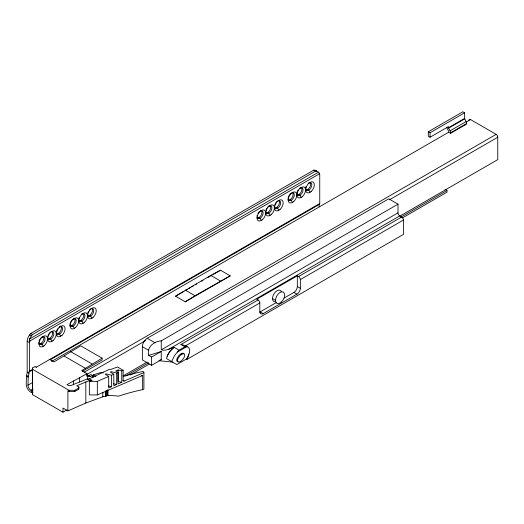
<?xml version="1.0" encoding="UTF-8"?>
<svg xmlns="http://www.w3.org/2000/svg" width="524" height="524" viewBox="0 0 524 524"><rect width="100%" height="100%" fill="white"/><g stroke="black" fill="none" stroke-linecap="round" stroke-linejoin="round"><path stroke-width="0.79" d="M33.058 390.59L30.87 390.229A4.133 2.384 60 0 1 27.955 385.173L28.276 376.324A6.884 3.976 -60 0 0 28.925 373.14L28.925 372.073L29.606 371.051L29.632 342.015A6.884 3.976 -60 0 1 29.77 341.072L29.606 338.963A6.884 3.976 -60 0 1 31.361 335.95L32.488 334.548L315.5 171.152L316.634 171.25A6.884 3.976 -60 0 1 318.389 172.239A8.404 6.596 86.3 0 1 319.136 173.097L319.581 173.752A6.884 3.976 -60 0 1 319.751 175.108L319.751 203.541L319.064 204.563L50.153 359.818M66.882 409.971L62.991 412.218L62.991 408.065L67.897 410.901L85.825 403.048L103.837 396.419L105.724 396.419L105.724 390.983M86.794 375.472L88.916 375.662L90.776 374.588A34.42 19.873 0 0 1 92.486 375.322L90.587 376.625L87.004 376.442L87.004 373.645L66.974 384.649L67.943 385.212A2.751 1.592 0 0 0 72.148 385.002L87.233 378.983L89.25 378.826L109.595 369.256L110.734 369.433A159.722 92.217 0 0 1 116.177 367.494L117.559 367.029L123.153 370.258L123.14 380.385A1.382 0.904 -52.2 0 0 124.26 381.027L143.91 372.59L143.19 371.431A159.722 92.217 0 0 0 123.513 376.396M398.004 204.17L388.756 198.832L147.237 338.275A6.884 3.976 -60 0 0 142.371 346.705L142.371 359.955L151.619 365.294L161.241 359.739L161.241 351.486L151.619 357.041L148.744 355.383C146.379 347.274 153.853 341.321 161.241 340.869L398.004 204.17L398.004 212.862A2.476 1.428 60 0 0 399.753 215.901L401.685 217.015A2.476 1.428 60 0 1 403.441 220.047L403.441 234.405L187.075 359.32L186.485 358.986L176.83 364.553L166.58 358.632C167.261 353.949 170.464 349.993 174.361 347.491L179.038 350.189L184.92 346.796A12.91 7.454 -60 0 1 185.974 346.678C190.703 346.318 190.127 352.456 188.502 355.298A12.91 7.454 -60 0 1 187.075 359.32M29.632 342.015L29.77 341.072L319.581 173.752L319.136 173.097M67.897 410.901L67.897 390.806L68.978 391.428L74.821 391.428L78.711 389.181L78.869 387.02L76.753 385.802L89.722 380.424L91.975 380.398L89.25 378.826M78.711 389.181L78.869 387.02M188.706 353.975L188.502 355.298A13.31 5.915 -50.6 0 1 186.485 358.986M105.724 396.419L107.512 395.358A4.1 1.336 20.5 0 1 107.99 395.358A188.935 61.491 20.5 0 1 118.706 396.111A157.141 90.724 0 0 1 142.652 389.627L143.91 389.09L143.91 372.59M171.61 361.534L174.459 355.717L177.4 352.03A12.818 7.402 -60 0 1 179.038 350.189M33.058 392.614L30.87 392.253A6.609 3.819 60 0 1 26.2 384.158L26.521 375.315A6.884 3.976 -60 0 0 27.176 372.125L27.176 341.209A6.884 3.976 -60 0 1 29.606 334.941L30.739 333.533L313.752 170.136L314.878 170.241A6.884 3.976 -60 0 1 316.385 170.935M167.143 356.235L169.959 351.329L172.049 349.2M49.734 359.412L54.044 361.901L80.722 345.84L102.095 358.18L102.095 359.929L82.425 371.287M87.004 373.645L81.724 370.599L102.095 358.18M175.527 296.198L210.772 275.388L220.506 270.227L230.246 275.847L185.26 301.817L175.527 296.198L183.957 291.331M185.26 301.817L195 295.739L230.246 275.847M29.606 338.963L318.389 172.239M41.972 337.109L43.237 336.375M59.5 326.989L60.764 326.262M73.131 319.123L74.395 318.389M81.895 314.059L83.159 313.332M91.923 308.269L90.652 309.003A4.336 2.502 -60 0 0 89.263 310.195M260.068 211.192L261.332 210.465M268.825 206.135L270.096 205.401M299.983 188.149L301.248 187.415M308.747 183.086L310.012 182.359M450.555 133.338L450.555 132.782A3.164 1.827 60 0 0 450.044 130.843L448.668 128.111A0.688 0.4 60 0 1 448.557 127.692L448.557 126.566L430.06 137.249L428.305 136.233L428.305 131.74L462.869 111.782L464.624 112.798L464.624 118.417A0.688 0.4 60 0 0 464.736 118.837L466.111 121.568A3.164 1.827 60 0 1 466.622 123.507L466.622 124.064L450.555 133.338L448.799 132.33L448.799 131.766A0.688 0.4 60 0 0 448.695 131.347L447.313 128.616A3.164 1.827 60 0 1 446.828 127.044M428.305 131.74L430.06 132.749L464.624 112.798M448.557 127.692L464.624 118.417M62.991 412.218L32.573 394.657L32.429 368.025L35.101 366.479L36.3 367.167M448.668 128.111L464.736 118.837M29.606 371.051L32.436 369.413M35.979 367.37L319.751 203.541M28.925 372.073L32.462 370.029M450.044 130.843L466.111 121.568M51.365 361.095L51.883 361.291L448.577 132.264M466.288 122.04L470.539 119.583L496.143 134.367A2.338 1.349 60 0 1 497.721 136.594L497.8 159.604L400.041 216.045M450.555 132.782L466.622 123.507M185.365 290.519L187.474 289.3M188.876 288.488L190.284 287.676M191.692 286.864L193.094 286.052M195.203 284.833L196.611 284.021M201.53 281.185L202.939 280.373M207.858 277.53L212.069 275.1M213.478 274.288L220.506 270.227M27.955 385.173L32.914 382.304M30.87 390.229L32.999 389.005M84.109 372.256L496.143 134.367M86.794 374.529L145.607 340.567M389.378 199.827L497.8 137.236L497.721 136.594M32.429 368.025L32.573 369.289L68.978 390.301L74.821 390.301L78.711 388.055M174.361 347.491C170.261 348.146 165.551 351.427 161.32 349.829L398.004 212.862M168.859 349.207L399.753 215.901M123.061 375.95L147.146 362.045M297.324 275.801L256.793 299.204L258.057 299.938A2.476 1.428 60 0 1 259.812 302.97L259.812 311.662A4.801 2.771 -60 0 0 263.205 313.627L296.951 294.147A4.801 2.771 -60 0 0 300.344 288.266L300.344 279.567A2.476 1.428 60 0 0 298.595 276.534L297.324 275.801L297.324 286.523A4.801 2.771 -60 0 1 293.931 292.405L284.087 298.084M125.904 375.885L148.587 362.785M400.926 217.1L446.998 190.5L446.998 192.17L402.34 217.951M184.92 346.796L180.911 344.478L258.057 299.938M298.595 276.534L401.685 217.015M130.155 375.099L149.294 364.049M180.911 344.478L185.758 345.729L259.812 302.97M300.344 279.567L403.441 220.047M177.4 352.03L186.642 346.698L185.974 346.678M259.662 312.14A4.801 2.771 -60 0 0 260.192 311.885L276.358 302.551M121.765 370.854L118.116 369.944L115.719 370.972L118.018 372.466L118.018 383.941L121.765 382.337L121.765 370.854L123.153 370.258M142.652 389.627L142.652 375.459L97.326 394.926L89.335 394.926L89.335 381.348L97.326 381.348L108.697 376.468L108.697 387.943L111.56 386.719L111.56 375.236L113.8 374.274L113.8 385.756L116.662 384.524L116.662 373.049L118.018 372.466M89.335 381.348L91.975 380.398M93.377 377.208L93.377 374.87L100.909 372.492L103.274 372.859M148.744 355.383L161.241 351.486M158.955 360.453L161.241 359.739M102.815 396.904L102.815 392.332M172.593 362.104L159.872 360.8A8.934 6.419 -43.1 0 0 159.263 360.761M116.662 373.049L111.193 371.68L110.361 372.04L113.8 374.274M111.56 375.236L106.09 373.874L105.258 374.228L108.697 376.468M121.765 382.337L118.116 381.426L118.116 369.944M113.538 383.745L116.662 384.524M108.435 385.939L111.56 386.719M470.028 119.38L470.539 119.583L470.028 119.38A2.338 1.349 60 0 0 468.901 120.251M445.059 189.38L446.998 190.5M314.878 170.241L316.634 171.25M313.752 170.136L315.5 171.152M307.575 189.498L308.747 190.173L310.012 192.36M298.818 194.555L299.983 195.229L301.248 197.424M290.054 199.618L291.22 200.286L292.484 202.48M276.423 207.484L277.589 208.159L278.853 210.353M267.659 212.541L268.825 213.216L270.096 215.41M258.895 217.604L260.068 218.279L261.332 220.466M297.324 286.523L300.344 288.266M293.931 292.405L296.951 294.147M272.487 298.595L275.506 300.337M210.772 275.388L220.506 281.008M260.192 311.885L263.205 313.627M185.26 290.113L195 295.739M147.237 338.275L155.065 342.794M89.486 315.409L90.652 316.083L91.923 318.278M142.371 346.705L148.744 350.386M80.722 320.472L81.895 321.147L83.159 323.334M71.958 325.528L73.131 326.203L74.395 328.397M58.328 333.402L59.5 334.076L60.764 336.264M122.891 380.241L124.26 381.027M49.564 338.458L50.736 339.133L52 341.327M70.681 351.637L92.054 363.977M30.739 333.533L32.488 334.548M29.606 334.941L31.361 335.95M64.17 356.051L85.543 368.392M40.806 343.515L41.972 344.189L43.237 346.384M88.916 375.662L90.587 376.625M27.176 341.209L29.606 342.617M87.233 378.983L89.722 380.424M27.176 372.125L28.925 373.14M26.521 375.315L28.276 376.324M26.2 376.14L27.955 377.156M93.377 374.87L95.866 376.632M181.153 353.726L181.821 354.27M29.606 339.382L29.658 340.227M430.06 132.749L430.06 137.249M319.064 204.563L319.064 205.631A6.884 3.976 -60 0 0 319.175 206.738M161.241 340.869L161.241 349.56M151.619 357.041L151.619 365.294M107.99 389.817L107.99 395.358M107.512 389.948L107.512 395.358M106.516 390.583L106.516 395.947M105.429 391.087L105.429 396.419M97.326 381.348L97.326 394.926M92.486 375.322L92.486 377.719M87.691 376.501L87.691 378.872M85.825 381.826L85.825 403.048M79.628 377.902L79.628 381.996M74.821 390.301L74.821 391.428M73.576 380.837L73.576 384.93M68.978 390.301L68.978 391.428M32.573 369.289L32.573 394.657M31.473 390.577L31.473 392.6M178.081 361.593A5.129 2.279 -50.6 0 1 178.37 356.274A5.129 2.279 -50.6 0 1 183.976 353.857M274.982 301.863A6.471 3.734 -60 0 1 274.091 293.65A6.471 3.734 -60 0 1 281.414 291.809M185.758 345.729A12.91 7.454 -60 0 1 187.192 346.705M291.698 192.976A4.336 2.502 -60 0 1 294.252 195.55A4.336 2.502 -60 0 1 290.741 200.522A4.336 2.502 -60 0 1 288.193 197.941M288.488 196.716A4.336 2.502 -60 0 1 288.737 196.1M289.052 195.498A4.336 2.502 -60 0 1 289.418 194.921M289.831 194.397A4.336 2.502 -60 0 1 291.22 193.205M299.505 188.47A4.336 2.502 -60 0 1 303.049 189.917A4.336 2.502 -60 0 1 299.505 195.465A4.336 2.502 -60 0 1 297.069 192.275M297.252 191.66A4.336 2.502 -60 0 1 297.501 191.037M297.815 190.435A4.336 2.502 -60 0 1 298.182 189.865M308.269 183.407A4.336 2.502 -60 0 1 311.773 184.324A4.336 2.502 -60 0 1 309.226 189.852A4.336 2.502 -60 0 1 305.715 188.935M305.715 187.821A4.336 2.502 -60 0 1 306.016 186.596M292.536 192.557A4.336 2.502 -60 0 1 292.385 197.024A4.336 2.502 -60 0 1 288.659 200.03M288.252 199.978A4.336 2.502 -60 0 1 287.886 199.827M300.986 187.258A4.336 2.502 -60 0 1 301.149 191.967A4.336 2.502 -60 0 1 297.01 194.921M310.313 182.771A4.336 2.502 -60 0 1 309.573 187.5A4.336 2.502 -60 0 1 305.774 189.858M258.673 212.384A4.336 2.502 -60 0 1 262.93 211.814A4.336 2.502 -60 0 1 260.86 217.696A4.336 2.502 -60 0 1 257.035 217.041M257.035 215.927A4.336 2.502 -60 0 1 257.146 215.325M257.893 213.484A4.336 2.502 -60 0 1 258.26 212.914M261.063 210.307A4.336 2.502 -60 0 1 261.227 215.017A4.336 2.502 -60 0 1 257.094 217.964M267.437 207.327A4.336 2.502 -60 0 1 271.746 206.895A4.336 2.502 -60 0 1 269.31 212.895A4.336 2.502 -60 0 1 265.76 211.447M265.91 210.268A4.336 2.502 -60 0 1 266.094 209.646M266.349 209.03A4.336 2.502 -60 0 1 266.657 208.428M270.391 205.814A4.336 2.502 -60 0 1 269.46 210.825A4.336 2.502 -60 0 1 265.491 212.757M275.421 203.364A4.336 2.502 -60 0 1 280.32 201.432A4.336 2.502 -60 0 1 278.067 207.838A4.336 2.502 -60 0 1 274.563 205.814M274.858 204.589A4.336 2.502 -60 0 1 275.107 203.967M278.906 200.43A4.336 2.502 -60 0 1 278.755 204.897A4.336 2.502 -60 0 1 275.028 207.904M91.137 308.767A4.336 2.502 -60 0 1 93.704 311.151A4.336 2.502 -60 0 1 90.495 316.175A4.336 2.502 -60 0 1 87.587 314.315M87.737 313.136A4.336 2.502 -60 0 1 87.921 312.514M88.176 311.898A4.336 2.502 -60 0 1 88.484 311.289M81.41 314.38A4.336 2.502 -60 0 1 84.921 315.297A4.336 2.502 -60 0 1 82.373 320.826A4.336 2.502 -60 0 1 78.862 319.909M78.862 318.795A4.336 2.502 -60 0 1 79.157 317.57M72.646 319.444A4.336 2.502 -60 0 1 76.196 320.891A4.336 2.502 -60 0 1 72.646 326.439A4.336 2.502 -60 0 1 70.209 323.249M70.393 322.633A4.336 2.502 -60 0 1 70.648 322.011M70.963 321.409A4.336 2.502 -60 0 1 71.736 320.308M91.969 308.354A4.336 2.502 -60 0 1 91.477 313.411A4.336 2.502 -60 0 1 87.318 315.625M83.454 313.745A4.336 2.502 -60 0 1 82.713 318.474A4.336 2.502 -60 0 1 78.921 320.832M74.126 318.232A4.336 2.502 -60 0 1 74.126 323.243A4.336 2.502 -60 0 1 69.79 325.745M59.015 327.31A4.336 2.502 -60 0 1 62.566 328.764A4.336 2.502 -60 0 1 59.015 334.305A4.336 2.502 -60 0 1 56.579 331.122M56.762 330.5A4.336 2.502 -60 0 1 57.018 329.884M57.332 329.282A4.336 2.502 -60 0 1 57.692 328.705M60.496 326.098A4.336 2.502 -60 0 1 60.496 331.109A4.336 2.502 -60 0 1 56.16 333.611M51.214 331.816A4.336 2.502 -60 0 1 53.762 334.397A4.336 2.502 -60 0 1 50.258 339.369A4.336 2.502 -60 0 1 47.704 336.788M48.005 335.563A4.336 2.502 -60 0 1 48.254 334.941M48.568 334.338A4.336 2.502 -60 0 1 48.935 333.768M49.341 333.238A4.336 2.502 -60 0 1 50.736 332.052M52.046 331.404A4.336 2.502 -60 0 1 51.562 336.46A4.336 2.502 -60 0 1 47.396 338.674M40.577 338.301A4.336 2.502 -60 0 1 44.887 337.869A4.336 2.502 -60 0 1 42.451 343.868A4.336 2.502 -60 0 1 38.907 342.421M39.058 341.242A4.336 2.502 -60 0 1 39.241 340.62M39.49 340.004A4.336 2.502 -60 0 1 39.804 339.395M43.538 336.788A4.336 2.502 -60 0 1 42.798 341.517A4.336 2.502 -60 0 1 38.999 343.882M141.185 375.78A157.141 90.724 0 0 1 142.652 375.459M180.695 361.35A5.129 2.279 -50.6 0 0 184.441 354.086A5.129 2.279 -50.6 0 0 178.062 358.357A5.129 2.279 -50.6 0 0 180.695 361.35M281.264 302.119A6.471 3.734 -60 0 0 283.314 292.091A6.471 3.734 -60 0 0 275.657 298.883A6.471 3.734 -60 0 0 281.264 302.119M293.61 201.661A6.124 3.537 -60 0 0 295.549 192.17A6.124 3.537 -60 0 0 288.305 198.603A6.124 3.537 -60 0 0 293.61 201.661M302.368 196.605A6.124 3.537 -60 0 0 304.313 187.114A6.124 3.537 -60 0 0 297.062 193.539A6.124 3.537 -60 0 0 302.368 196.605M311.132 191.548A6.124 3.537 -60 0 0 313.077 182.051A6.124 3.537 -60 0 0 305.826 188.483A6.124 3.537 -60 0 0 311.132 191.548M262.452 219.654A6.124 3.537 -60 0 0 264.397 210.157A6.124 3.537 -60 0 0 257.146 216.589A6.124 3.537 -60 0 0 262.452 219.654M271.216 214.591A6.124 3.537 -60 0 0 273.155 205.1A6.124 3.537 -60 0 0 265.91 211.526A6.124 3.537 -60 0 0 271.216 214.591M279.98 209.534A6.124 3.537 -60 0 0 281.919 200.044A6.124 3.537 -60 0 0 274.668 206.469A6.124 3.537 -60 0 0 279.98 209.534M93.043 317.459A6.124 3.537 -60 0 0 94.982 307.968A6.124 3.537 -60 0 0 87.737 314.393A6.124 3.537 -60 0 0 93.043 317.459M84.279 322.522A6.124 3.537 -60 0 0 86.218 313.024A6.124 3.537 -60 0 0 78.973 319.457A6.124 3.537 -60 0 0 84.279 322.522M75.515 327.579A6.124 3.537 -60 0 0 77.46 318.088A6.124 3.537 -60 0 0 70.209 324.513A6.124 3.537 -60 0 0 75.515 327.579M61.884 335.445A6.124 3.537 -60 0 0 63.83 325.954A6.124 3.537 -60 0 0 56.579 332.386A6.124 3.537 -60 0 0 61.884 335.445M53.12 340.508A6.124 3.537 -60 0 0 55.066 331.017A6.124 3.537 -60 0 0 47.815 337.443A6.124 3.537 -60 0 0 53.12 340.508M44.357 345.565A6.124 3.537 -60 0 0 46.302 336.074A6.124 3.537 -60 0 0 39.051 342.5A6.124 3.537 -60 0 0 44.357 345.565"/></g></svg>
